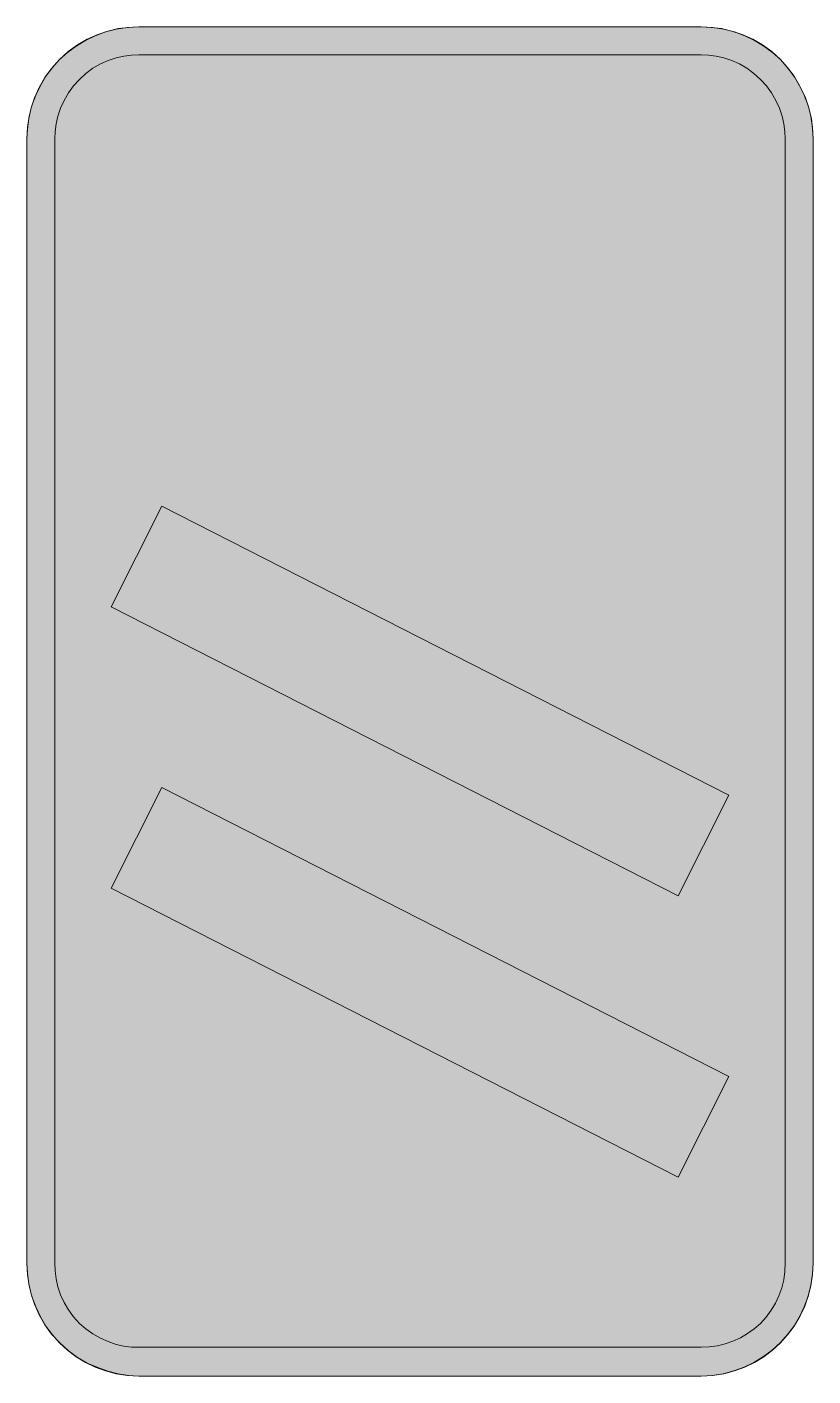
# Model space of a CAD drawing. Header units: metres. Extents: x 206 to 354, y 9 to 263.
import ezdxf

# ---------------------------------------------------------------- set-up
doc = ezdxf.new("R2010")
doc.units = ezdxf.units.M
for name, color, linetype, true_color in [('FILL_LIME_00FF00', 7, 'Continuous', 0x00ff00), ('FILL_WHITE_FFFFFF', 7, 'Continuous', 0xffffff), ('STROKE_LIME_00FF00', 7, 'Continuous', 0x00ff00)]:
    doc.layers.add(name, color=color, linetype=linetype, true_color=true_color)

msp = doc.modelspace()

# ---------------------------------------------------------------- hatches: boundary and pattern name
at = {"layer": 'FILL_LIME_00FF00', "true_color": 0x00ff00}
h = msp.add_hatch(color=7, dxfattribs=at)
h.dxf.hatch_style = 1
h.paths.add_polyline_path([(226.8, 14.58), (225.42, 14.62), (223.99, 14.78), (222.52, 15.11), (221.04, 15.66), (219.56, 16.3), (218.14, 17.1), (216.81, 18.04), (215.64, 19.08), (214.52, 20.33), (213.57, 21.65), (212.75, 23.03), (212.04, 24.48), (211.57, 25.97), (211.23, 27.45), (211.03, 28.94), (210.96, 30.42), (210.96, 241.92), (211.03, 243.3), (211.23, 244.73), (211.57, 246.2), (212.04, 247.68), (212.75, 249.16), (213.57, 250.58), (214.52, 251.91), (215.64, 253.08), (216.81, 254.22), (218.14, 255.22), (219.56, 256.04), (221.04, 256.68), (222.52, 257.15), (223.99, 257.49), (225.42, 257.69), (226.8, 257.76), (332.64, 257.76), (334.02, 257.69), (335.45, 257.49), (336.92, 257.15), (338.4, 256.68), (339.85, 256.04), (341.24, 255.22), (342.55, 254.22), (343.8, 253.08), (344.92, 251.91), (345.87, 250.58), (346.69, 249.16), (347.4, 247.68), (347.87, 246.2), (348.21, 244.73), (348.41, 243.3), (348.48, 241.92), (348.48, 30.42), (348.4, 28.82), (348.18, 27.26), (347.81, 25.74), (347.29, 24.28), (346.63, 22.87), (345.82, 21.54), (344.88, 20.27), (343.8, 19.08), (342.61, 18.06), (341.35, 17.16), (340.02, 16.39), (338.63, 15.75), (337.18, 15.24), (335.7, 14.88), (334.18, 14.66), (332.64, 14.58), (226.8, 14.58)])
at = {"layer": 'FILL_WHITE_FFFFFF', "true_color": 0xffffff}
h = msp.add_hatch(color=7, dxfattribs=at)
h.dxf.hatch_style = 1
h.paths.add_polyline_path([(226.8, 9.18), (224.88, 9.28), (222.93, 9.59), (220.98, 10.09), (219.06, 10.8), (217.1, 11.61), (215.26, 12.67), (213.52, 13.96), (211.86, 15.48), (210.37, 17.06), (209.12, 18.81), (208.06, 20.69), (207.18, 22.68), (206.5, 24.6), (206.06, 26.55), (205.81, 28.5), (205.74, 30.42), (205.74, 241.92), (205.81, 243.84), (206.06, 245.79), (206.5, 247.74), (207.18, 249.66), (208.06, 251.62), (209.12, 253.46), (210.37, 255.2), (211.86, 256.86), (213.52, 258.35), (215.26, 259.61), (217.1, 260.66), (219.06, 261.54), (220.98, 262.22), (222.93, 262.67), (224.88, 262.91), (226.8, 262.98), (332.64, 262.98), (334.53, 262.91), (336.44, 262.67), (338.39, 262.22), (340.38, 261.54), (342.34, 260.66), (344.18, 259.61), (345.92, 258.35), (347.58, 256.86), (348.99, 255.2), (350.26, 253.46), (351.35, 251.62), (352.26, 249.66), (352.94, 247.74), (353.39, 245.79), (353.63, 243.84), (353.7, 241.92), (353.7, 30.42), (353.6, 28.34), (353.3, 26.29), (352.81, 24.28), (352.13, 22.34), (351.26, 20.48), (350.21, 18.7), (348.98, 17.03), (347.58, 15.48), (346.03, 14.07), (344.36, 12.83), (342.58, 11.75), (340.72, 10.85), (338.78, 10.13), (336.77, 9.61), (334.72, 9.29), (332.64, 9.18), (226.8, 9.18)])
h = msp.add_hatch(color=7, dxfattribs=at)
h.dxf.hatch_style = 1
h.paths.add_polyline_path([(337.86, 118.44), (328.32, 99.54), (221.58, 153.9), (231.12, 172.8), (337.86, 118.44)])
h = msp.add_hatch(color=7, dxfattribs=at)
h.dxf.hatch_style = 1
h.paths.add_polyline_path([(337.86, 65.52), (328.32, 46.62), (221.58, 100.98), (231.12, 119.88), (337.86, 65.52)])

# ---------------------------------------------------------------- linework, layer by layer
at = {"layer": 'FILL_LIME_00FF00', "lineweight": 0, "true_color": 0x00ff00}
msp.add_lwpolyline([(226.8, 14.58), (225.42, 14.62), (223.99, 14.78), (222.52, 15.11), (221.04, 15.66), (219.56, 16.3), (218.14, 17.1), (216.81, 18.04), (215.64, 19.08), (214.52, 20.33), (213.57, 21.65), (212.75, 23.03), (212.04, 24.48), (211.57, 25.97), (211.23, 27.45), (211.03, 28.94), (210.96, 30.42), (210.96, 241.92), (211.03, 243.3), (211.23, 244.73), (211.57, 246.2), (212.04, 247.68), (212.75, 249.16), (213.57, 250.58), (214.52, 251.91), (215.64, 253.08), (216.81, 254.22), (218.14, 255.22), (219.56, 256.04), (221.04, 256.68), (222.52, 257.15), (223.99, 257.49), (225.42, 257.69), (226.8, 257.76), (332.64, 257.76), (334.02, 257.69), (335.45, 257.49), (336.92, 257.15), (338.4, 256.68), (339.85, 256.04), (341.24, 255.22), (342.55, 254.22), (343.8, 253.08), (344.92, 251.91), (345.87, 250.58), (346.69, 249.16), (347.4, 247.68), (347.87, 246.2), (348.21, 244.73), (348.41, 243.3), (348.48, 241.92), (348.48, 30.42), (348.4, 28.82), (348.18, 27.26), (347.81, 25.74), (347.29, 24.28), (346.63, 22.87), (345.82, 21.54), (344.88, 20.27), (343.8, 19.08), (342.61, 18.06), (341.35, 17.16), (340.02, 16.39), (338.63, 15.75), (337.18, 15.24), (335.7, 14.88), (334.18, 14.66), (332.64, 14.58)], close=True, dxfattribs=at)
at = {"layer": 'FILL_WHITE_FFFFFF', "lineweight": 0, "true_color": 0xffffff}
msp.add_lwpolyline([(226.8, 9.18), (224.88, 9.28), (222.93, 9.59), (220.98, 10.09), (219.06, 10.8), (217.1, 11.61), (215.26, 12.67), (213.52, 13.96), (211.86, 15.48), (210.37, 17.06), (209.12, 18.81), (208.06, 20.69), (207.18, 22.68), (206.5, 24.6), (206.06, 26.55), (205.81, 28.5), (205.74, 30.42), (205.74, 241.92), (205.81, 243.84), (206.06, 245.79), (206.5, 247.74), (207.18, 249.66), (208.06, 251.62), (209.12, 253.46), (210.37, 255.2), (211.86, 256.86), (213.52, 258.35), (215.26, 259.61), (217.1, 260.66), (219.06, 261.54), (220.98, 262.22), (222.93, 262.67), (224.88, 262.91), (226.8, 262.98), (332.64, 262.98), (334.53, 262.91), (336.44, 262.67), (338.39, 262.22), (340.38, 261.54), (342.34, 260.66), (344.18, 259.61), (345.92, 258.35), (347.58, 256.86), (348.99, 255.2), (350.26, 253.46), (351.35, 251.62), (352.26, 249.66), (352.94, 247.74), (353.39, 245.79), (353.63, 243.84), (353.7, 241.92), (353.7, 30.42), (353.6, 28.34), (353.3, 26.29), (352.81, 24.28), (352.13, 22.34), (351.26, 20.48), (350.21, 18.7), (348.98, 17.03), (347.58, 15.48), (346.03, 14.07), (344.36, 12.83), (342.58, 11.75), (340.72, 10.85), (338.78, 10.13), (336.77, 9.61), (334.72, 9.29), (332.64, 9.18)], close=True, dxfattribs=at)
at = {"layer": 'FILL_WHITE_FFFFFF', "lineweight": 0, "true_color": 0x00ff00}
for points in [[(337.86, 118.44), (328.32, 99.54), (221.58, 153.9), (231.12, 172.8)], [(337.86, 65.52), (328.32, 46.62), (221.58, 100.98), (231.12, 119.88)]]:
    msp.add_lwpolyline(points, close=True, dxfattribs=at)
at = {"layer": 'STROKE_LIME_00FF00', "lineweight": 0, "true_color": 0x00ff00}
for points in [[(205.74, 241.92), (205.85, 244.08), (206.17, 246.18), (206.68, 248.21), (207.39, 250.15), (208.27, 251.99), (209.32, 253.73), (210.53, 255.34), (211.88, 256.84), (213.38, 258.19), (214.99, 259.4), (216.73, 260.45), (218.57, 261.33), (220.51, 262.04), (222.54, 262.55), (224.64, 262.87), (226.8, 262.98)], [(226.8, 262.98), (332.64, 262.98)], [(332.64, 262.98), (334.8, 262.87), (336.9, 262.55), (338.93, 262.04), (340.87, 261.33), (342.71, 260.45), (344.45, 259.4), (346.06, 258.19), (347.56, 256.84), (348.91, 255.34), (350.12, 253.73), (351.17, 251.99), (352.05, 250.15), (352.76, 248.21), (353.27, 246.18), (353.59, 244.08), (353.7, 241.92)], [(205.74, 30.42), (205.74, 241.92)], [(353.7, 241.92), (353.7, 30.42)], [(226.8, 9.18), (224.64, 9.29), (222.54, 9.61), (220.51, 10.14), (218.57, 10.85), (216.73, 11.75), (214.99, 12.82), (213.38, 14.04), (211.88, 15.41), (210.53, 16.92), (209.32, 18.56), (208.27, 20.31), (207.39, 22.17), (206.68, 24.12), (206.17, 26.15), (205.85, 28.25), (205.74, 30.42)], [(353.7, 30.42), (353.59, 28.25), (353.27, 26.15), (352.76, 24.12), (352.05, 22.17), (351.17, 20.31), (350.12, 18.56), (348.91, 16.92), (347.56, 15.41), (346.06, 14.04), (344.45, 12.82), (342.71, 11.75), (340.87, 10.85), (338.93, 10.14), (336.9, 9.61), (334.8, 9.29), (332.64, 9.18)], [(332.64, 9.18), (226.8, 9.18)]]:
    msp.add_lwpolyline(points, dxfattribs=at)

doc.saveas('drawing.dxf')
